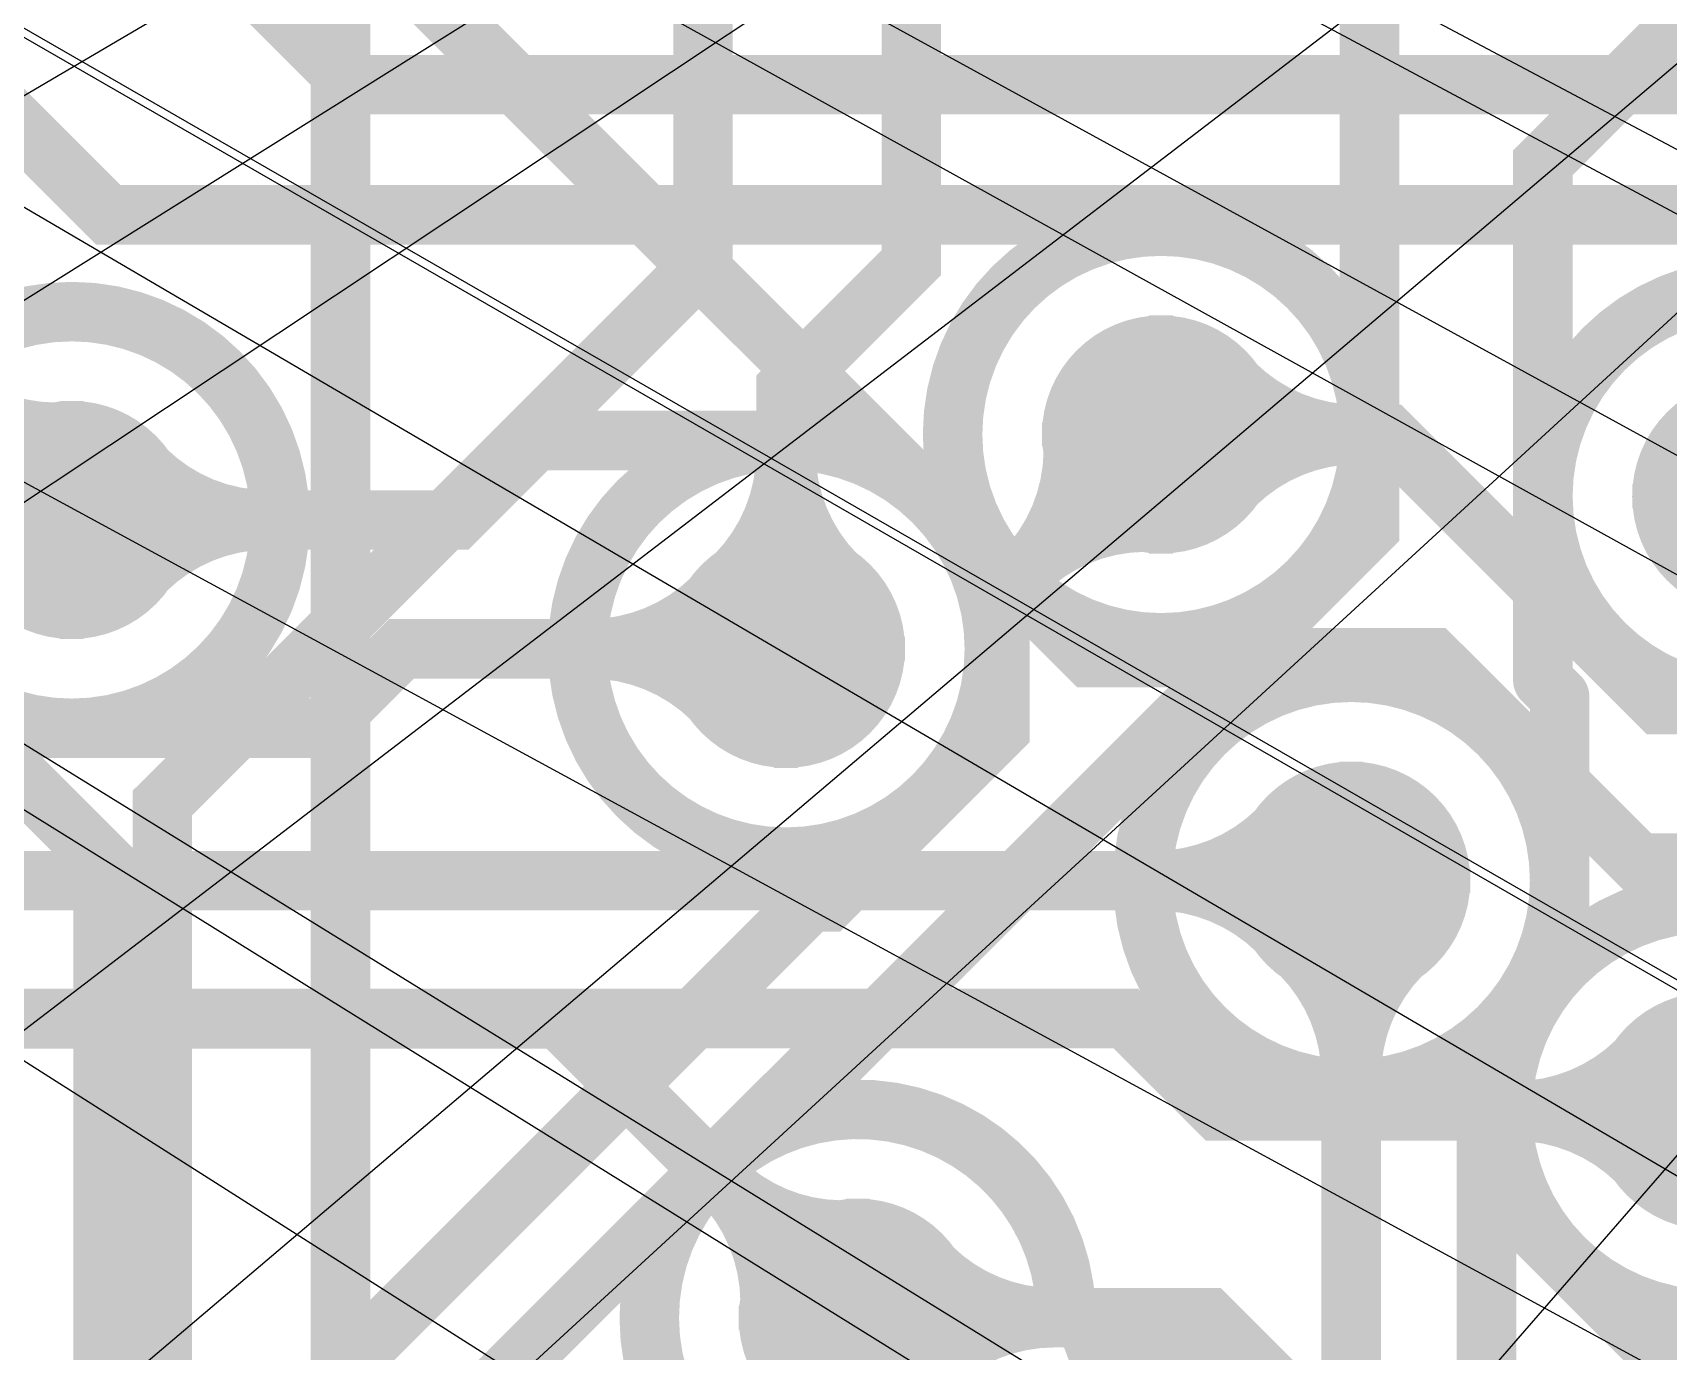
# Model space of a CAD drawing. Extents: x -4539 to 5978, y -4736 to 3041.
# Drawn here: x 1754.7 to 1892.1, y 464.2 to 574.9 of the extents above; entities that cross this region are included whole.
import ezdxf

# ---------------------------------------------------------------- set-up
doc = ezdxf.new("R2010")
doc.units = 0
for name, pattern in [('SIG_104', [2, 1, 1]), ('SIG_105', [2, 1, 1]), ('SIG_107', [2, 1, 1]), ('SIG_110', [2, 1, 1]), ('SIG_111', [2, 1, 1]), ('SIG_157', [2, 1, 1]), ('SIG_173', [2, 1, 1]), ('SIG_184', [2, 1, 1]), ('SIG_192', [2, 1, 1]), ('SIG_194', [2, 1, 1]), ('SIG_195', [2, 1, 1]), ('SIG_196', [2, 1, 1]), ('SIG_29', [2, 1, 1]), ('SIG_34', [2, 1, 1]), ('SIG_68', [2, 1, 1]), ('SIG_80', [2, 1, 1]), ('SIG_88', [2, 1, 1])]:
    doc.linetypes.add(name, pattern=pattern)
doc.layers.get('0').update_dxf_attribs({"color": 254, "linetype": 'CONTINUOUS'})
for name, color, linetype in [('DRIL_PLTE_THRU_01', 16, 'CONTINUOUS'), ('DRIL_PLTE_THRU_02', 2, 'CONTINUOUS'), ('DRIL_PLTE_THRU_03', 34, 'CONTINUOUS'), ('DRIL_PLTE_THRU_04', 96, 'CONTINUOUS'), ('DRIL_PLTE_THRU_05', 6, 'CONTINUOUS'), ('DRIL_PLTE_THRU_06', 176, 'CONTINUOUS'), ('DRIL_SYMBOL', 254, 'CONTINUOUS'), ('LINK_00', 254, 'CONTINUOUS'), ('PADS_BOT', 5, 'CONTINUOUS'), ('PADS_INNER', 1, 'CONTINUOUS'), ('PADS_TOP', 1, 'CONTINUOUS'), ('POUR_VIATHERM_02', 56, 'CONTINUOUS'), ('POUR_VOID_02', 56, 'CONTINUOUS'), ('POUR_VOID_05', 216, 'CONTINUOUS'), ('TEAR_01', 1, 'CONTINUOUS'), ('TEAR_03', 43, 'CONTINUOUS'), ('TEAR_04', 3, 'CONTINUOUS'), ('TEAR_06', 5, 'CONTINUOUS'), ('TRACE_01', 1, 'CONTINUOUS'), ('TRACE_03', 43, 'CONTINUOUS'), ('TRACE_04', 3, 'CONTINUOUS'), ('TRACE_06', 5, 'CONTINUOUS'), ('VIAPTS', 1, 'CONTINUOUS')]:
    doc.layers.add(name, color=color, linetype=linetype)

# ---------------------------------------------------------------- blocks, each defined once
blk = doc.blocks.new('POUR_VOID_513')
at = {"layer": 'POUR_VOID_02', "const_width": 5}
blk.add_lwpolyline([(-4459.5, -5966, 1), (-4424.5, -5966, 1)], format="xyb", close=True, dxfattribs=at)
blk = doc.blocks.new('POUR_VOID_501')
at = {"layer": 'POUR_VOID_02', "const_width": 5}
blk.add_lwpolyline([(-4368.04, -5958.82, 1), (-4333.04, -5958.82, 1)], format="xyb", close=True, dxfattribs=at)
blk = doc.blocks.new('POUR_VOID_500')
at = {"layer": 'POUR_VOID_02', "const_width": 5}
blk.add_lwpolyline([(-4399.53, -5976.82, 1), (-4364.53, -5976.82, 1)], format="xyb", close=True, dxfattribs=at)
blk = doc.blocks.new('POUR_VOID_495')
at = {"layer": 'POUR_VOID_02', "const_width": 5}
blk.add_lwpolyline([(-4352.07, -5996.29, 1), (-4317.07, -5996.29, 1)], format="xyb", close=True, dxfattribs=at)
blk = doc.blocks.new('POUR_VOID_494')
at = {"layer": 'POUR_VOID_02', "const_width": 5}
blk.add_lwpolyline([(-4358.68, -6035.51, -3.678809), (-4369.75, -6049.35, -3.678809)], format="xyb", close=True, dxfattribs=at)
blk = doc.blocks.new('POUR_VOID_492')
at = {"layer": 'POUR_VOID_02', "const_width": 5}
blk.add_lwpolyline([(-4321.86, -6015.64, 1), (-4286.86, -6015.64, 1)], format="xyb", close=True, dxfattribs=at)
blk = doc.blocks.new('POUR_OUTLINE_418')
for name in ['POUR_VOID_501', 'POUR_VOID_513', 'POUR_VOID_500', 'POUR_VOID_495', 'POUR_VOID_492', 'POUR_VOID_494']:
    blk.add_blockref(name, (0, 0))
blk = doc.blocks.new('POUR_VIATHERM_795')
at = {"layer": 'POUR_VIATHERM_02'}
for points in [[(-4300.98, -5954.01), (-4300.98, -5954.01)], [(-4310.98, -5964.01), (-4310.98, -5964.01)], [(-4290.98, -5964.01), (-4290.98, -5964.01)], [(-4300.98, -5974.01), (-4300.98, -5974.01)]]:
    blk.add_lwpolyline(points, dxfattribs=at)
blk = doc.blocks.new('POUR_HEADER_0')
for name in ['POUR_OUTLINE_418', 'POUR_VIATHERM_795']:
    blk.add_blockref(name, (6185, 6485))
blk = doc.blocks.new('POUR_VOID_39')
at = {"layer": 'POUR_VOID_05', "const_width": 5}
blk.add_lwpolyline([(-4459.5, -5966, 1), (-4424.5, -5966, 1)], format="xyb", close=True, dxfattribs=at)
blk = doc.blocks.new('POUR_VOID_36')
at = {"layer": 'POUR_VOID_05', "const_width": 5}
blk.add_lwpolyline([(-4368.04, -5958.82, 1), (-4333.04, -5958.82, 1)], format="xyb", close=True, dxfattribs=at)
blk = doc.blocks.new('POUR_VOID_35')
at = {"layer": 'POUR_VOID_05', "const_width": 5}
blk.add_lwpolyline([(-4399.53, -5976.82, 1), (-4364.53, -5976.82, 1)], format="xyb", close=True, dxfattribs=at)
blk = doc.blocks.new('POUR_VOID_33')
at = {"layer": 'POUR_VOID_05', "const_width": 5}
blk.add_lwpolyline([(-4318.48, -5964.01, 1), (-4283.48, -5964.01, 1)], format="xyb", close=True, dxfattribs=at)
blk = doc.blocks.new('POUR_VOID_32')
at = {"layer": 'POUR_VOID_05', "const_width": 5}
blk.add_lwpolyline([(-4352.07, -5996.29, 1), (-4317.07, -5996.29, 1)], format="xyb", close=True, dxfattribs=at)
blk = doc.blocks.new('POUR_VOID_31')
at = {"layer": 'POUR_VOID_05', "const_width": 5}
blk.add_lwpolyline([(-4358.68, -6035.51, -3.678809), (-4369.75, -6049.35, -3.678809)], format="xyb", close=True, dxfattribs=at)
blk = doc.blocks.new('POUR_VOID_29')
at = {"layer": 'POUR_VOID_05', "const_width": 5}
blk.add_lwpolyline([(-4321.86, -6015.64, 1), (-4286.86, -6015.64, 1)], format="xyb", close=True, dxfattribs=at)
blk = doc.blocks.new('POUR_OUTLINE_4')
for name in ['POUR_VOID_36', 'POUR_VOID_33', 'POUR_VOID_39', 'POUR_VOID_35', 'POUR_VOID_32', 'POUR_VOID_29', 'POUR_VOID_31']:
    blk.add_blockref(name, (0, 0))
blk = doc.blocks.new('POUR_HEADER_1')
blk.add_blockref('POUR_OUTLINE_4', (5333.86, 5791.34))
blk = doc.blocks.new('SMOOTH_5')
at = {"const_width": 2.5}
blk.add_lwpolyline([(-1.25, 0, 1), (1.25, 0, 1)], format="xyb", close=True, dxfattribs=at)
blk = doc.blocks.new('TRACE_1502')
at = {"layer": 'TRACE_06', "linetype": 'SIG_34', "const_width": 5}
blk.add_lwpolyline([(1715.08, 757.68), (1729.74, 743.01), (1729.74, 725.67), (1780.56, 674.86), (1780.56, 427.39), (1797.64, 410.31), (1797.64, 320.24)], dxfattribs=at)
blk = doc.blocks.new('TEAR_2008008000317')
at = {"const_width": 5}
for points in [[(-11.67, -11.67, 0.196262), (-7.36, -1.42)], [(-11.67, -11.67, 0.067729), (-6.11, -4.35)], [(-11.67, -11.67, -0.067729), (-4.35, -6.11)], [(-11.67, -11.67, -0.196262), (-1.42, -7.36)]]:
    blk.add_lwpolyline(points, format="xyb", dxfattribs=at)
for p in [(-7.36, -1.42), (-6.11, -4.35), (-4.35, -6.11), (-1.42, -7.36), (-11.67, -11.67), (-11.67, -11.67), (-11.67, -11.67), (-11.67, -11.67)]:
    blk.add_blockref('SMOOTH_5', p)
blk = doc.blocks.new('TRACE_2062')
at = {"layer": 'TRACE_04', "linetype": 'SIG_68', "const_width": 5}
blk.add_lwpolyline([(1775.61, 416.96), (1775.61, 457.5), (1820.03, 501.92), (1821.47, 501.92), (1835.93, 516.38), (1835.93, 527.64), (1849.46, 541.18)], dxfattribs=at)
at = {"layer": 'TEAR_04'}
blk.add_blockref('TEAR_2008008000317', (1849.46, 541.18), dxfattribs=at)
at = {"layer": 'TRACE_04'}
for p in [(1849.46, 541.18), (1835.93, 527.64), (1835.93, 516.38), (1820.03, 501.92), (1821.47, 501.92), (1775.61, 457.5), (1775.61, 416.96)]:
    blk.add_blockref('SMOOTH_5', p, dxfattribs=at)
blk = doc.blocks.new('TEAR_2008008000318')
at = {"const_width": 5}
for points in [[(16.5, 0, -0.196262), (6.21, 4.2)], [(16.5, 0, -0.067729), (7.4, 1.24)], [(16.5, 0, 0.196262), (6.21, -4.2)], [(16.5, 0, 0.067729), (7.4, -1.24)]]:
    blk.add_lwpolyline(points, format="xyb", dxfattribs=at)
for p in [(6.21, 4.2), (7.4, 1.24), (16.5, 0), (16.5, 0), (16.5, 0), (16.5, 0), (7.4, -1.24), (6.21, -4.2)]:
    blk.add_blockref('SMOOTH_5', p)
blk = doc.blocks.new('TRACE_1336')
at = {"layer": 'TRACE_01', "linetype": 'SIG_68', "const_width": 5}
blk.add_lwpolyline([(1849.46, 541.18), (1868.59, 541.18), (1891.28, 518.49), (1911.73, 518.49), (1924.88, 531.64), (1939.39, 531.64), (1954.75, 516.29), (2006.89, 516.29), (2039.76, 549.16), (2039.76, 565.01), (2049.33, 574.58), (2065.49, 574.58), (2072.75, 581.84), (2086.52, 591.22), (2087.01, 590.51)], dxfattribs=at)
at = {"layer": 'TEAR_01'}
blk.add_blockref('TEAR_2008008000318', (1849.46, 541.18), dxfattribs=at)
at = {"layer": 'TRACE_01'}
for p in [(1849.46, 541.18), (1868.59, 541.18), (1891.28, 518.49)]:
    blk.add_blockref('SMOOTH_5', p, dxfattribs=at)
blk = doc.blocks.new('TEAR_2008008000372')
at = {"const_width": 5}
for points in [[(0, -16.5, 0.196262), (-4.2, -6.21)], [(0, -16.5, -0.196262), (4.2, -6.21)], [(0, -16.5, 0.067729), (-1.24, -7.4)], [(0, -16.5, -0.067729), (1.24, -7.4)]]:
    blk.add_lwpolyline(points, format="xyb", dxfattribs=at)
for p in [(-4.2, -6.21), (4.2, -6.21), (-1.24, -7.4), (1.24, -7.4), (0, -16.5), (0, -16.5), (0, -16.5), (0, -16.5)]:
    blk.add_blockref('SMOOTH_5', p)
blk = doc.blocks.new('TRACE_2140')
at = {"layer": 'TRACE_04', "linetype": 'SIG_80', "const_width": 5}
blk.add_lwpolyline([(1765.61, 403.86), (1765.61, 510.22), (1811, 555.61), (1811, 599)], dxfattribs=at)
at = {"layer": 'TEAR_04'}
blk.add_blockref('TEAR_2008008000372', (1811, 599), dxfattribs=at)
at = {"layer": 'TRACE_04'}
for p in [(1811, 599), (1811, 555.61), (1765.61, 510.22), (1765.61, 403.86)]:
    blk.add_blockref('SMOOTH_5', p, dxfattribs=at)
blk = doc.blocks.new('TEAR_2008008000419')
at = {"const_width": 5}
for points in [[(0, 16.5, -0.196262), (-4.2, 6.21)], [(0, 16.5, -0.067729), (-1.24, 7.4)], [(0, 16.5, 0.196262), (4.2, 6.21)], [(0, 16.5, 0.067729), (1.24, 7.4)]]:
    blk.add_lwpolyline(points, format="xyb", dxfattribs=at)
for p in [(0, 16.5), (0, 16.5), (0, 16.5), (0, 16.5), (-1.24, 7.4), (1.24, 7.4), (-4.2, 6.21), (4.2, 6.21)]:
    blk.add_blockref('SMOOTH_5', p)
blk = doc.blocks.new('TRACE_1746')
at = {"layer": 'TRACE_04', "linetype": 'SIG_88', "const_width": 5}
blk.add_lwpolyline([(1873, 381), (1873, 410.92), (1876.78, 414.71), (1876.78, 490.28), (1882.93, 496.43), (1882.93, 503.71)], dxfattribs=at)
at = {"layer": 'TEAR_04'}
blk.add_blockref('TEAR_2008008000419', (1873, 381), dxfattribs=at)
at = {"layer": 'TRACE_04'}
for p in [(1882.93, 503.71), (1882.93, 496.43), (1876.78, 490.28), (1876.78, 414.71), (1873, 410.92), (1873, 381)]:
    blk.add_blockref('SMOOTH_5', p, dxfattribs=at)
blk = doc.blocks.new('TRACE_782')
at = {"layer": 'TRACE_03', "linetype": 'SIG_105', "const_width": 5}
blk.add_lwpolyline([(1513, 551), (1531.25, 569.25), (1751.45, 569.25), (1761.08, 559.62), (1913.77, 559.62), (1952.11, 521.29), (2028.23, 521.29), (2029.44, 522.5), (2068.25, 522.5), (2091.5, 499.25), (2091.5, 487.75), (2114.75, 464.5), (2247.12, 464.5), (2249.62, 467), (2386, 467)], dxfattribs=at)
at = {"layer": 'TRACE_03'}
blk.add_blockref('SMOOTH_5', (1761.08, 559.62), dxfattribs=at)
blk = doc.blocks.new('TRACE_2352')
at = {"layer": 'TRACE_03', "linetype": 'SIG_107', "const_width": 5}
blk.add_lwpolyline([(1878.14, 484.36), (1878.14, 477.11), (1913.35, 441.89), (1953.29, 441.89), (1988.5, 406.68), (1988.5, 405.75), (2081.27, 312.98), (2369.52, 312.98), (2435.5, 247), (2500, 247)], dxfattribs=at)
at = {"layer": 'TRACE_03'}
for p in [(1878.14, 484.36), (1878.14, 477.11)]:
    blk.add_blockref('SMOOTH_5', p, dxfattribs=at)
blk = doc.blocks.new('TEAR_2008008000510')
at = {"const_width": 5}
for points in [[(16.5, 0, -0.196262), (6.21, 4.2)], [(16.5, 0, -0.067729), (7.4, 1.24)], [(16.5, 0, 0.196262), (6.21, -4.2)], [(16.5, 0, 0.067729), (7.4, -1.24)]]:
    blk.add_lwpolyline(points, format="xyb", dxfattribs=at)
for p in [(6.21, 4.2), (7.4, 1.24), (16.5, 0), (16.5, 0), (16.5, 0), (16.5, 0), (7.4, -1.24), (6.21, -4.2)]:
    blk.add_blockref('SMOOTH_5', p)
blk = doc.blocks.new('TRACE_712')
at = {"layer": 'TRACE_03', "linetype": 'SIG_107', "const_width": 5}
blk.add_lwpolyline([(1758, 534), (1790.27, 534), (1796.95, 540.68), (1825.22, 540.68), (1843.45, 522.44), (1871.44, 522.44), (1882.93, 510.96), (1882.93, 503.71)], dxfattribs=at)
at = {"layer": 'TEAR_03'}
blk.add_blockref('TEAR_2008008000510', (1758, 534), dxfattribs=at)
at = {"layer": 'TRACE_03'}
for p in [(1796.95, 540.68), (1825.22, 540.68), (1758, 534), (1790.27, 534), (1843.45, 522.44), (1871.44, 522.44), (1882.93, 510.96), (1882.93, 503.71)]:
    blk.add_blockref('SMOOTH_5', p, dxfattribs=at)
blk = doc.blocks.new('TEAR_2008008000511')
at = {"const_width": 5}
for points in [[(16.15, 0, -0.196261), (6.08, 4.11)], [(16.15, 0, -0.067729), (7.24, 1.21)], [(16.15, 0, 0.196261), (6.08, -4.11)], [(16.15, 0, 0.067729), (7.24, -1.21)]]:
    blk.add_lwpolyline(points, format="xyb", dxfattribs=at)
for p in [(6.08, 4.11), (7.24, 1.21), (16.15, 0), (16.15, 0), (16.15, 0), (16.15, 0), (7.24, -1.21), (6.08, -4.11)]:
    blk.add_blockref('SMOOTH_5', p)
blk = doc.blocks.new('TEAR_2008008000512')
at = {"const_width": 5}
for points in [[(-11.67, 11.67, 0.196262), (-1.42, 7.36)], [(-11.67, 11.67, -0.196262), (-7.36, 1.42)], [(-11.67, 11.67, 0.067729), (-4.35, 6.11)], [(-11.67, 11.67, -0.067729), (-6.11, 4.35)]]:
    blk.add_lwpolyline(points, format="xyb", dxfattribs=at)
for p in [(-11.67, 11.67), (-11.67, 11.67), (-11.67, 11.67), (-11.67, 11.67), (-1.42, 7.36), (-4.35, 6.11), (-6.11, 4.35), (-7.36, 1.42)]:
    blk.add_blockref('SMOOTH_5', p)
blk = doc.blocks.new('TRACE_710')
at = {"layer": 'TRACE_01', "linetype": 'SIG_107', "const_width": 5}
blk.add_lwpolyline([(1653.54, 570.87), (1731.88, 570.87), (1744.33, 558.41), (1744.33, 547.67), (1758, 534)], dxfattribs=at)
at = {"layer": 'TEAR_01'}
for name, p in [('TEAR_2008008000511', (1653.54, 570.87)), ('TEAR_2008008000512', (1758, 534))]:
    blk.add_blockref(name, p, dxfattribs=at)
at = {"layer": 'TRACE_01'}
for p in [(1653.54, 570.87), (1731.88, 570.87), (1744.33, 558.41), (1744.33, 547.67), (1758, 534)]:
    blk.add_blockref('SMOOTH_5', p, dxfattribs=at)
blk = doc.blocks.new('TRACE_1416')
at = {"layer": 'TRACE_01', "linetype": 'SIG_110', "const_width": 5}
blk.add_lwpolyline([(1614.17, 610.24), (1633.86, 590.55), (1775.35, 590.55), (1843.45, 522.44), (1872.31, 522.44), (1889.59, 505.17), (1907.97, 505.17), (1962.14, 451), (2040, 451)], dxfattribs=at)
at = {"layer": 'TRACE_01'}
for p in [(1843.45, 522.44), (1872.31, 522.44), (1889.59, 505.17)]:
    blk.add_blockref('SMOOTH_5', p, dxfattribs=at)
blk = doc.blocks.new('TRACE_786')
at = {"layer": 'TRACE_03', "linetype": 'SIG_111', "const_width": 5}
blk.add_lwpolyline([(1557, 592), (1575.5, 592.25), (1589.75, 606.5), (1605.4, 606.5), (1621.05, 590.85), (1761.3, 590.85), (1781.59, 570.56), (1919.33, 570.56), (1958.61, 531.29), (1999.77, 531.29), (2000.99, 532.5), (2080.07, 532.5), (2104.91, 507.66), (2131.08, 507.66), (2154.25, 484.5), (2401.34, 484.5), (2416, 473)], dxfattribs=at)
at = {"layer": 'TRACE_03'}
blk.add_blockref('SMOOTH_5', (1781.59, 570.56), dxfattribs=at)
blk = doc.blocks.new('TEAR_2008008000742')
at = {"const_width": 5}
for points in [[(16.5, 0, -0.196262), (6.21, 4.2)], [(16.5, 0, -0.067729), (7.4, 1.24)], [(16.5, 0, 0.196262), (6.21, -4.2)], [(16.5, 0, 0.067729), (7.4, -1.24)]]:
    blk.add_lwpolyline(points, format="xyb", dxfattribs=at)
for p in [(6.21, 4.2), (7.4, 1.24), (16.5, 0), (16.5, 0), (16.5, 0), (16.5, 0), (7.4, -1.24), (6.21, -4.2)]:
    blk.add_blockref('SMOOTH_5', p)
blk = doc.blocks.new('TRACE_630')
at = {"layer": 'TRACE_06', "linetype": 'SIG_157', "const_width": 5}
blk.add_lwpolyline([(1824, 467), (1853.45, 467), (1884.86, 435.6), (1884.86, 432.66), (1935.03, 382.48), (1935.03, 375.12)], dxfattribs=at)
at = {"layer": 'TEAR_06'}
blk.add_blockref('TEAR_2008008000742', (1824, 467), dxfattribs=at)
at = {"layer": 'TRACE_06'}
for p in [(1824, 467), (1853.45, 467), (1884.86, 435.6), (1884.86, 432.66), (1935.03, 382.48), (1935.03, 375.12)]:
    blk.add_blockref('SMOOTH_5', p, dxfattribs=at)
blk = doc.blocks.new('TEAR_2008008000744')
at = {"const_width": 5}
for points in [[(-11.67, 11.67, 0.196262), (-1.42, 7.36)], [(-11.67, 11.67, -0.196262), (-7.36, 1.42)], [(-11.67, 11.67, 0.067729), (-4.35, 6.11)], [(-11.67, 11.67, -0.067729), (-6.11, 4.35)]]:
    blk.add_lwpolyline(points, format="xyb", dxfattribs=at)
for p in [(-11.67, 11.67), (-11.67, 11.67), (-11.67, 11.67), (-11.67, 11.67), (-1.42, 7.36), (-4.35, 6.11), (-6.11, 4.35), (-7.36, 1.42)]:
    blk.add_blockref('SMOOTH_5', p)
blk = doc.blocks.new('TRACE_634')
at = {"layer": 'TRACE_03', "linetype": 'SIG_157', "const_width": 5}
blk.add_lwpolyline([(1558, 511), (1576.9, 492.1), (1798.9, 492.1), (1824, 467)], dxfattribs=at)
at = {"layer": 'TEAR_03'}
blk.add_blockref('TEAR_2008008000744', (1824, 467), dxfattribs=at)
at = {"layer": 'TRACE_03'}
for p in [(1798.9, 492.1), (1824, 467)]:
    blk.add_blockref('SMOOTH_5', p, dxfattribs=at)
blk = doc.blocks.new('TEAR_2008008001063')
at = {"const_width": 5}
for points in [[(0, -16.5, 0.196262), (-4.2, -6.21)], [(0, -16.5, -0.196262), (4.2, -6.21)], [(0, -16.5, 0.067729), (-1.24, -7.4)], [(0, -16.5, -0.067729), (1.24, -7.4)]]:
    blk.add_lwpolyline(points, format="xyb", dxfattribs=at)
for p in [(-4.2, -6.21), (4.2, -6.21), (-1.24, -7.4), (1.24, -7.4), (0, -16.5), (0, -16.5), (0, -16.5), (0, -16.5)]:
    blk.add_blockref('SMOOTH_5', p)
blk = doc.blocks.new('TRACE_1088')
at = {"layer": 'TRACE_04', "linetype": 'SIG_184', "const_width": 5}
blk.add_lwpolyline([(1865.43, 503.71), (1865.43, 429.37)], dxfattribs=at)
at = {"layer": 'TEAR_04'}
blk.add_blockref('TEAR_2008008001063', (1865.43, 503.71), dxfattribs=at)
at = {"layer": 'TRACE_04'}
for p in [(1865.43, 503.71), (1865.43, 429.37)]:
    blk.add_blockref('SMOOTH_5', p, dxfattribs=at)
blk = doc.blocks.new('TEAR_2008008001065')
at = {"const_width": 5}
for points in [[(-16.5, 0, 0.196262), (-6.21, 4.2)], [(-16.5, 0, 0.067729), (-7.4, 1.24)], [(-16.5, 0, -0.196262), (-6.21, -4.2)], [(-16.5, 0, -0.067729), (-7.4, -1.24)]]:
    blk.add_lwpolyline(points, format="xyb", dxfattribs=at)
for p in [(-6.21, 4.2), (-7.4, 1.24), (-16.5, 0), (-16.5, 0), (-16.5, 0), (-16.5, 0), (-7.4, -1.24), (-6.21, -4.2)]:
    blk.add_blockref('SMOOTH_5', p)
blk = doc.blocks.new('TRACE_1094')
at = {"layer": 'TRACE_03', "linetype": 'SIG_184', "const_width": 5}
blk.add_lwpolyline([(1593, 512), (1610.5, 529.5), (1647.75, 529.5), (1673.54, 503.71), (1865.43, 503.71)], dxfattribs=at)
at = {"layer": 'TEAR_03'}
blk.add_blockref('TEAR_2008008001065', (1865.43, 503.71), dxfattribs=at)
at = {"layer": 'TRACE_03'}
blk.add_blockref('SMOOTH_5', (1865.43, 503.71), dxfattribs=at)
blk = doc.blocks.new('TEAR_2008008001119')
at = {"const_width": 5}
for points in [[(-16.5, 0, 0.196262), (-6.21, 4.2)], [(-16.5, 0, 0.067729), (-7.4, 1.24)], [(-16.5, 0, -0.196262), (-6.21, -4.2)], [(-16.5, 0, -0.067729), (-7.4, -1.24)]]:
    blk.add_lwpolyline(points, format="xyb", dxfattribs=at)
for p in [(-6.21, 4.2), (-7.4, 1.24), (-16.5, 0), (-16.5, 0), (-16.5, 0), (-16.5, 0), (-7.4, -1.24), (-6.21, -4.2)]:
    blk.add_blockref('SMOOTH_5', p)
blk = doc.blocks.new('TRACE_1544')
at = {"layer": 'TRACE_01', "linetype": 'SIG_192', "const_width": 5}
blk.add_lwpolyline([(1653.54, 492.13), (1846.5, 492.13), (1854.27, 484.36), (1895.64, 484.36)], dxfattribs=at)
at = {"layer": 'TEAR_01'}
blk.add_blockref('TEAR_2008008001119', (1895.64, 484.36), dxfattribs=at)
at = {"layer": 'TRACE_01'}
for p in [(1846.5, 492.13), (1854.27, 484.36)]:
    blk.add_blockref('SMOOTH_5', p, dxfattribs=at)
blk = doc.blocks.new('TEAR_2008008001127')
at = {"const_width": 5}
for points in [[(0, 16.5, -0.196262), (-4.2, 6.21)], [(0, 16.5, -0.067729), (-1.24, 7.4)], [(0, 16.5, 0.196262), (4.2, 6.21)], [(0, 16.5, 0.067729), (1.24, 7.4)]]:
    blk.add_lwpolyline(points, format="xyb", dxfattribs=at)
for p in [(0, 16.5), (0, 16.5), (0, 16.5), (0, 16.5), (-1.24, 7.4), (1.24, 7.4), (-4.2, 6.21), (4.2, 6.21)]:
    blk.add_blockref('SMOOTH_5', p)
blk = doc.blocks.new('TRACE_1330')
at = {"layer": 'TRACE_04', "linetype": 'SIG_194', "const_width": 5}
blk.add_lwpolyline([(1817.97, 523.18), (1817.97, 545.08), (1828.5, 555.61), (1828.5, 599)], dxfattribs=at)
at = {"layer": 'TEAR_04'}
blk.add_blockref('TEAR_2008008001127', (1817.97, 523.18), dxfattribs=at)
at = {"layer": 'TRACE_04'}
for p in [(1828.5, 599), (1828.5, 555.61), (1817.97, 545.08), (1817.97, 523.18)]:
    blk.add_blockref('SMOOTH_5', p, dxfattribs=at)
blk = doc.blocks.new('TEAR_2008008001134')
at = {"const_width": 5}
for points in [[(-16.5, 0, 0.196262), (-6.21, 4.2)], [(-16.5, 0, 0.067729), (-7.4, 1.24)], [(-16.5, 0, -0.196262), (-6.21, -4.2)], [(-16.5, 0, -0.067729), (-7.4, -1.24)]]:
    blk.add_lwpolyline(points, format="xyb", dxfattribs=at)
for p in [(-6.21, 4.2), (-7.4, 1.24), (-16.5, 0), (-16.5, 0), (-16.5, 0), (-16.5, 0), (-7.4, -1.24), (-6.21, -4.2)]:
    blk.add_blockref('SMOOTH_5', p)
blk = doc.blocks.new('TRACE_1332')
at = {"layer": 'TRACE_01', "linetype": 'SIG_194', "const_width": 5}
blk.add_lwpolyline([(1614.17, 570.87), (1633.86, 551.18), (1690.07, 551.18), (1724.75, 516.5), (1779.02, 516.5), (1785.7, 523.18), (1817.97, 523.18)], dxfattribs=at)
at = {"layer": 'TEAR_01'}
blk.add_blockref('TEAR_2008008001134', (1817.97, 523.18), dxfattribs=at)
at = {"layer": 'TRACE_01'}
for p in [(1785.7, 523.18), (1817.97, 523.18), (1779.02, 516.5)]:
    blk.add_blockref('SMOOTH_5', p, dxfattribs=at)
blk = doc.blocks.new('DRIL_SYMBOL_7')
at = {"layer": 'DRIL_SYMBOL', "const_width": 2}
for points in [[(0, -10), (0, 10)], [(-10, 0), (10, 0)]]:
    blk.add_lwpolyline(points, dxfattribs=at)
blk = doc.blocks.new('DRIL_HOLE_7')
at = {"const_width": 3.5}
blk.add_lwpolyline([(-1.75, 0, 1), (1.75, 0, 1)], format="xyb", close=True, dxfattribs=at)
blk.add_blockref('DRIL_SYMBOL_7', (0, 0))
blk = doc.blocks.new('PAD_15')
at = {"const_width": 10}
blk.add_lwpolyline([(0, -5, 1), (0, 5, 1)], format="xyb", close=True, dxfattribs=at)
blk = doc.blocks.new('STK_TOP_26')
at = {"layer": 'DRIL_PLTE_THRU_01'}
blk.add_blockref('DRIL_HOLE_7', (0, 0), dxfattribs=at)
at = {"layer": 'DRIL_PLTE_THRU_02'}
blk.add_blockref('DRIL_HOLE_7', (0, 0), dxfattribs=at)
at = {"layer": 'DRIL_PLTE_THRU_03'}
blk.add_blockref('DRIL_HOLE_7', (0, 0), dxfattribs=at)
at = {"layer": 'DRIL_PLTE_THRU_04'}
blk.add_blockref('DRIL_HOLE_7', (0, 0), dxfattribs=at)
at = {"layer": 'DRIL_PLTE_THRU_05'}
blk.add_blockref('DRIL_HOLE_7', (0, 0), dxfattribs=at)
at = {"layer": 'DRIL_PLTE_THRU_06'}
blk.add_blockref('DRIL_HOLE_7', (0, 0), dxfattribs=at)
at = {"layer": 'PADS_BOT'}
blk.add_blockref('PAD_15', (0, 0), dxfattribs=at)
at = {"layer": 'PADS_INNER'}
blk.add_blockref('PAD_15', (0, 0), dxfattribs=at)
at = {"layer": 'PADS_TOP'}
blk.add_blockref('PAD_15', (0, 0), dxfattribs=at)
blk = doc.blocks.new('SYM_TOP_2')
blk.add_blockref('STK_TOP_26', (0, 0))

msp = doc.modelspace()

# ---------------------------------------------------------------- linework, layer by layer
at = {"layer": 'LINK_00', "linetype": 'SIG_196'}
msp.add_line((2252.1, 266.5), (166.14, 1400), dxfattribs=at)
at = {"layer": 'LINK_00', "linetype": 'SIG_173'}
for p, q in [((1899.02, 535.99), (322.05, 1400)), ((322.05, 1400), (2456, 171)), ((322.05, 1400), (2380.75, 192.75)), ((322.05, 1400), (2524.12, 179.47)), ((322.05, 1400), (2311, 171)), ((2249.57, 201.5), (322.05, 1400)), ((322.05, 1400), (2170.96, 223.18)), ((2053.51, 401.87), (322.05, 1400)), ((2155, 419.41), (322.05, 1400)), ((2259.84, 370), (322.05, 1400))]:
    msp.add_line(p, q, dxfattribs=at)
at = {"layer": 'LINK_00', "linetype": 'SIG_195'}
for p, q in [((2194.88, 828.7), (1145, 170.86)), ((2194.88, 828.7), (1205.99, 171)), ((2194.88, 828.7), (1335, 170.35)), ((2194.88, 828.7), (1419.04, 372.8)), ((1446.17, 193.33), (2194.88, 828.7)), ((1551.53, 238.1), (2194.88, 828.7)), ((2194.88, 828.7), (1624, 171))]:
    msp.add_line(p, q, dxfattribs=at)
at = {"layer": 'TRACE_03', "linetype": 'SIG_107', "const_width": 5}
for points in [[(1882.93, 503.71), (1882.93, 496.43)], [(1878.14, 491.64), (1882.93, 496.43)], [(1878.14, 491.64), (1878.14, 484.36)]]:
    msp.add_lwpolyline(points, dxfattribs=at)
at = {"layer": 'TRACE_04', "linetype": 'SIG_88', "const_width": 5}
for points in [[(1881.52, 535.99), (1881.52, 564), (1903.5, 585.99), (1903.5, 614)], [(1881.52, 520.56), (1881.52, 535.99)], [(1881.52, 520.56), (1882.93, 519.14)], [(1882.93, 503.71), (1882.93, 519.14)]]:
    msp.add_lwpolyline(points, dxfattribs=at)
at = {"layer": 'TRACE_04', "linetype": 'SIG_104', "const_width": 5}
for points in [[(1866.96, 541.18), (1866.96, 589.72)], [(1785.61, 438.39), (1785.61, 453.36), (1820.46, 488.21), (1821.9, 488.21), (1866.96, 533.28), (1866.96, 541.18)]]:
    msp.add_lwpolyline(points, dxfattribs=at)
at = {"layer": 'TRACE_06', "linetype": 'SIG_29', "const_width": 5}
msp.add_lwpolyline([(1740.5, 541.25), (1740.5, 525.54), (1760.63, 505.41), (1760.63, 424.88), (1777.95, 407.56), (1777.95, 320.24)], dxfattribs=at)

# ---------------------------------------------------------------- block references
at = {"linetype": 'SIG_173'}
msp.add_blockref('POUR_HEADER_0', (15, 15), dxfattribs=at)
at = {"linetype": 'SIG_195'}
msp.add_blockref('POUR_HEADER_1', (866.14, 708.66), dxfattribs=at)
for name in ['TRACE_1502', 'TRACE_1416', 'TRACE_786', 'TRACE_2140', 'TRACE_1330', 'TRACE_1336', 'TRACE_710', 'TRACE_1332', 'TRACE_782', 'TRACE_712', 'TRACE_2062', 'TRACE_1094', 'TRACE_634', 'TRACE_1088', 'TRACE_1746', 'TRACE_1544', 'TRACE_2352', 'TRACE_630']:
    msp.add_blockref(name, (0, 0))
at = {"layer": 'TRACE_03'}
for p in [(1882.93, 503.71), (1882.93, 496.43), (1882.93, 496.43), (1878.14, 491.64), (1878.14, 491.64), (1878.14, 484.36)]:
    msp.add_blockref('SMOOTH_5', p, dxfattribs=at)
at = {"layer": 'TRACE_04'}
for p in [(1881.52, 564), (1866.96, 541.18), (1866.96, 541.18), (1881.52, 535.99), (1881.52, 535.99), (1866.96, 533.28), (1881.52, 520.56), (1881.52, 520.56), (1882.93, 519.14), (1882.93, 519.14), (1882.93, 503.71), (1820.46, 488.21), (1821.9, 488.21)]:
    msp.add_blockref('SMOOTH_5', p, dxfattribs=at)
at = {"layer": 'TRACE_06'}
msp.add_blockref('SMOOTH_5', (1760.63, 505.41), dxfattribs=at)
at = {"layer": 'VIAPTS', "linetype": 'SIG_68'}
msp.add_blockref('SYM_TOP_2', (1849.46, 541.18), dxfattribs=at)
at = {"layer": 'VIAPTS', "linetype": 'SIG_173'}
msp.add_blockref('SYM_TOP_2', (1899.02, 535.99), dxfattribs=at)
at = {"layer": 'VIAPTS', "linetype": 'SIG_107'}
msp.add_blockref('SYM_TOP_2', (1758, 534), dxfattribs=at)
at = {"layer": 'VIAPTS', "linetype": 'SIG_194'}
msp.add_blockref('SYM_TOP_2', (1817.97, 523.18), dxfattribs=at)
at = {"layer": 'VIAPTS', "linetype": 'SIG_184'}
msp.add_blockref('SYM_TOP_2', (1865.43, 503.71), dxfattribs=at)
at = {"layer": 'VIAPTS', "linetype": 'SIG_192'}
msp.add_blockref('SYM_TOP_2', (1895.64, 484.36), dxfattribs=at)
at = {"layer": 'VIAPTS', "linetype": 'SIG_157'}
msp.add_blockref('SYM_TOP_2', (1824, 467), dxfattribs=at)

doc.saveas('drawing.dxf')
